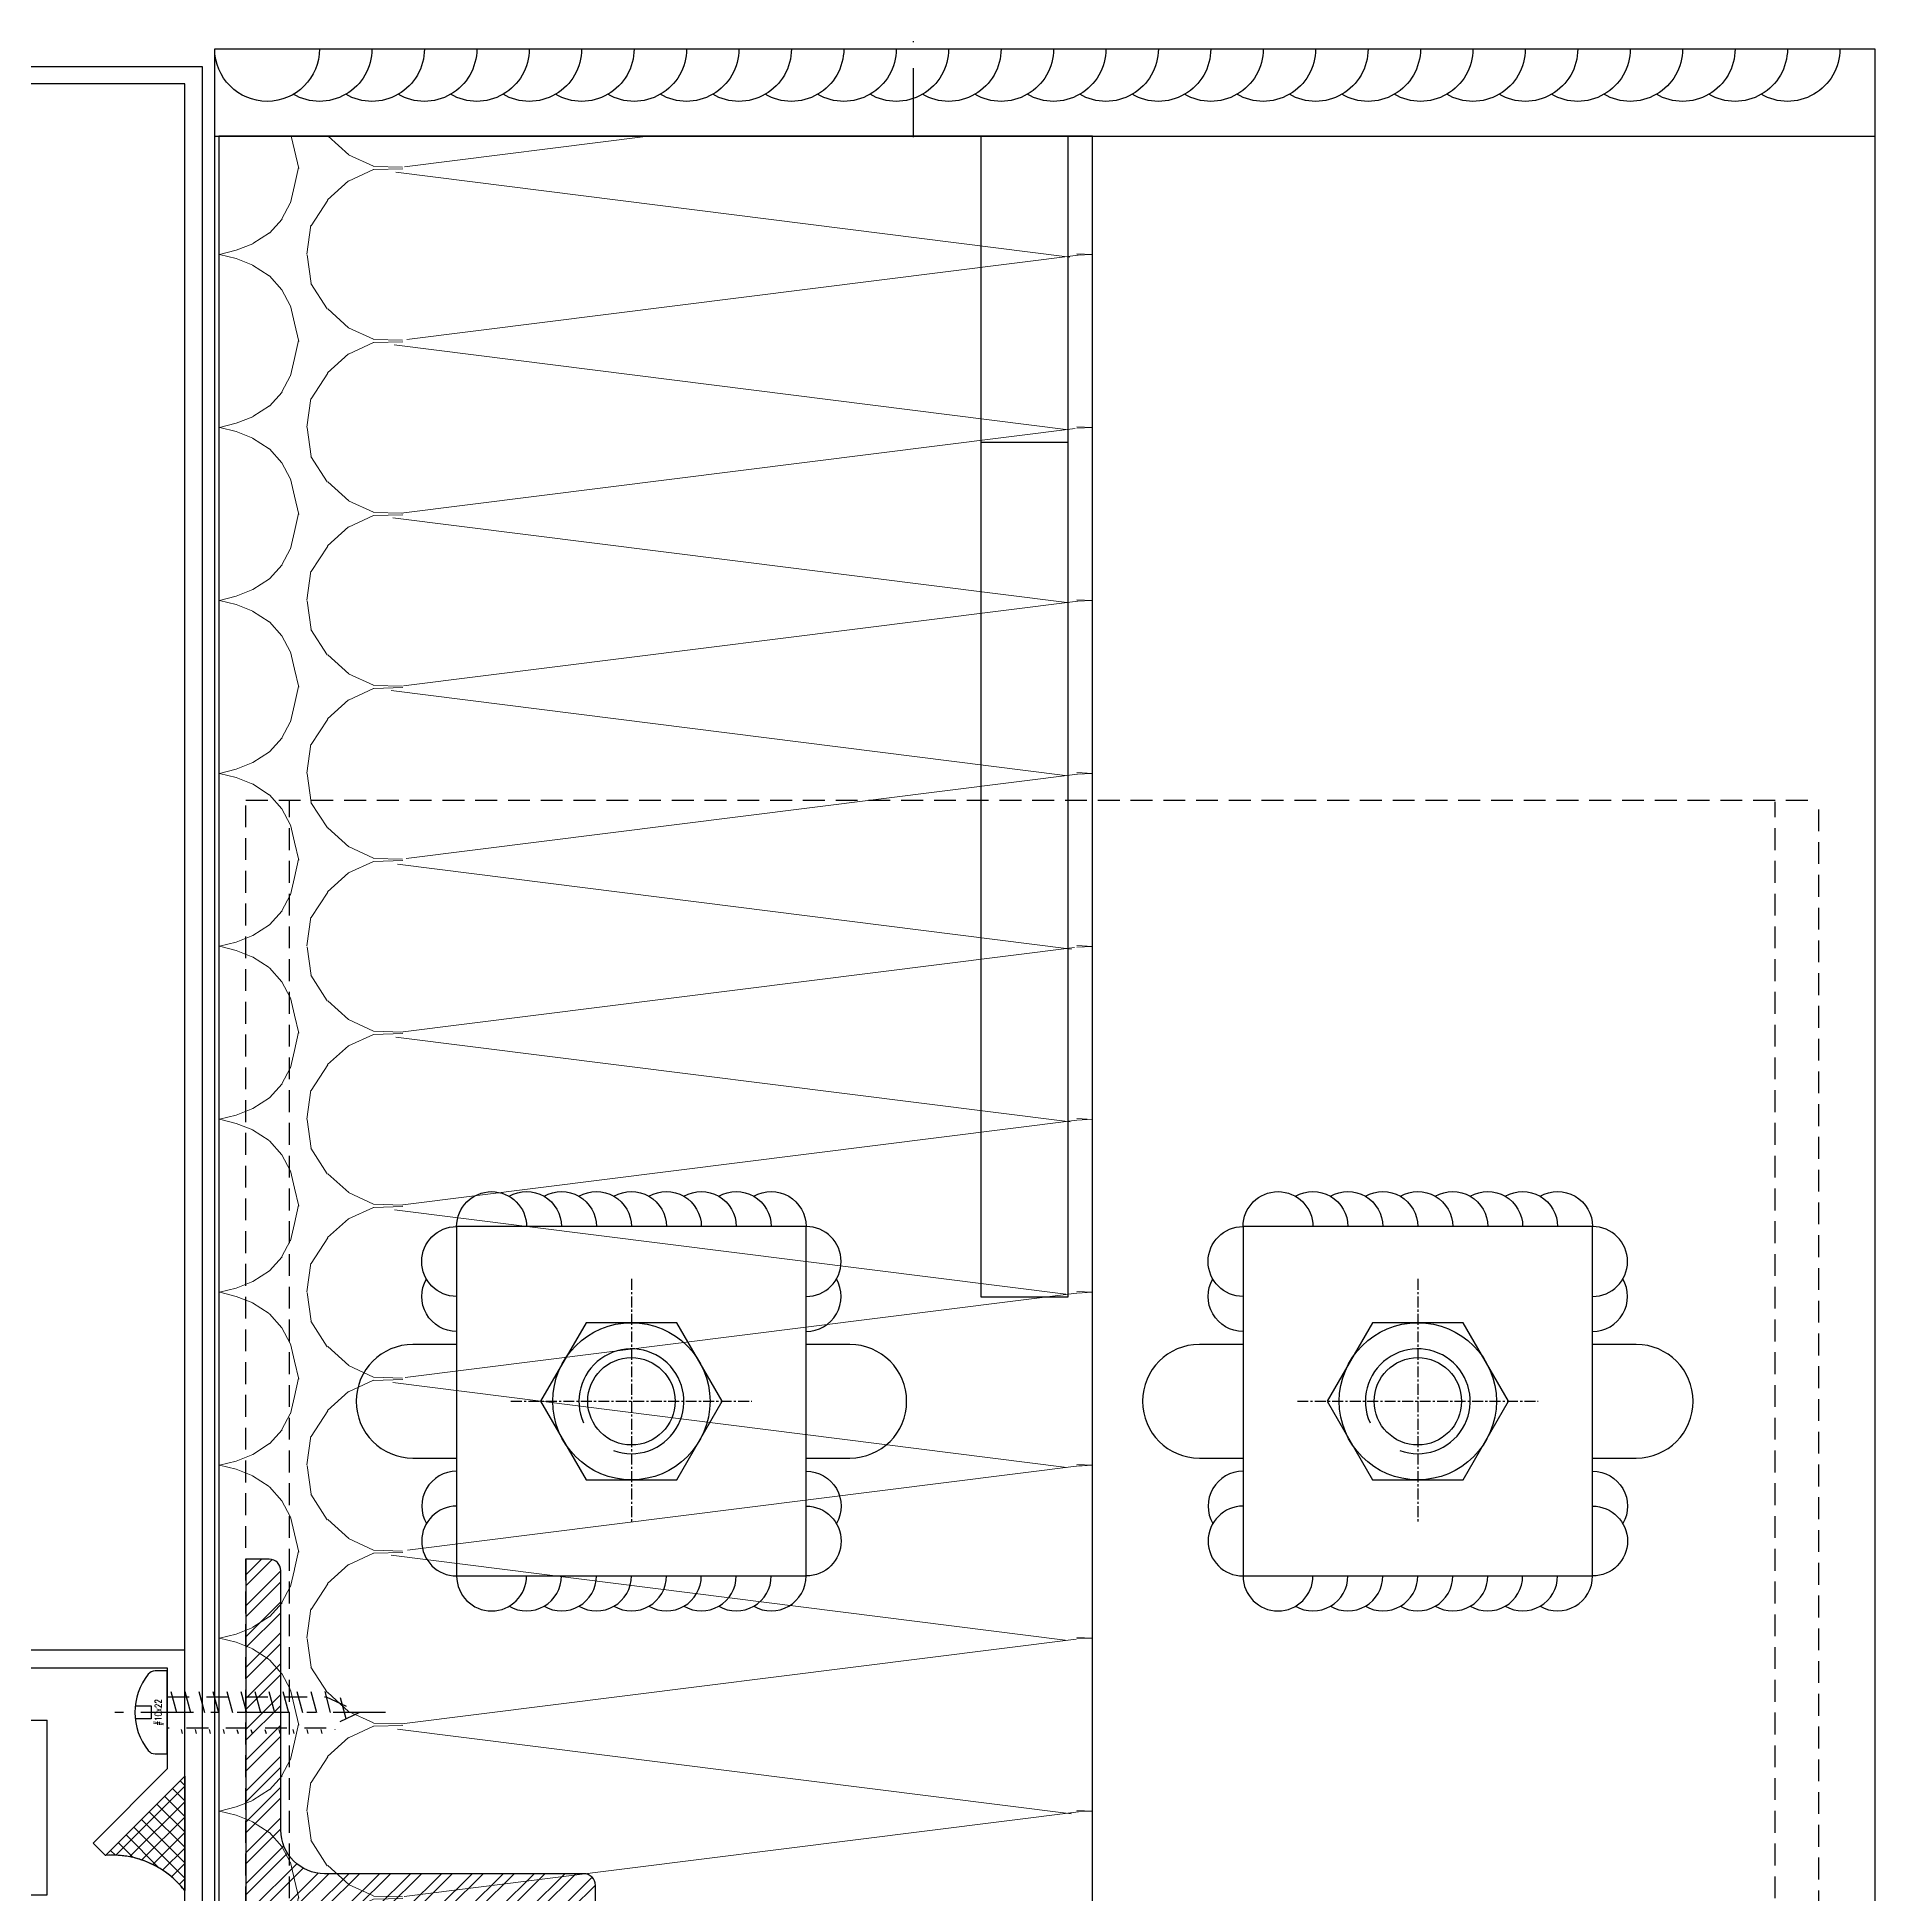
# Model space of a CAD drawing. Header units: millimetres. Extents: x 0 to 119933, y -45162 to 41221.
# Drawn here: x 36669.8 to 36880.1, y 6297.5 to 6510.1 of the extents above; entities that cross this region are included whole.
import ezdxf
from ezdxf.enums import TextEntityAlignment as Align

# ---------------------------------------------------------------- set-up
doc = ezdxf.new("R2010")
doc.units = ezdxf.units.MM
for name, pattern in [('ACAD_ISO04W100', [30, 24, -3, 0, -3]), ('CENTER', [2, 1.25, -0.25, 0.25, -0.25]), ('CENTER-PISA', [11, 6, -2, 1, -2]), ('HIDDEN', [0.375, 0.25, -0.125]), ('HIDDEN-PISA', [4.5, 2.5, -2])]:
    doc.linetypes.add(name, pattern=pattern)
doc.layers.get('DEFPOINTS').update_dxf_attribs({"color": 166})
for name, color, linetype in [('AIX', 9, 'CENTER'), ('AXIS', 1, 'ACAD_ISO04W100'), ('CW', 4, 'Continuous'), ('F-Alum', 4, 'Continuous'), ('F-Bolt', 32, 'Continuous'), ('F-steel', 3, 'Continuous'), ('F_ALUM', 4, 'Continuous'), ('F_CNTR', 1, 'ACAD_ISO04W100'), ('F_FIXS', 1, 'Continuous'), ('F_HTCH', 9, 'Continuous'), ('F_SEAL', 8, 'Continuous'), ('F_STEL', 3, 'Continuous'), ('Hatch', 8, 'Continuous'), ('HIDDEN', 1, 'HIDDEN'), ('INSUL', 8, 'Continuous'), ('SC', 6, 'Continuous'), ('WELDING VW', 8, 'Continuous')]:
    doc.layers.add(name, color=color, linetype=linetype)
doc.styles.add('ROMANS', font='simplex.shx', dxfattribs={"width": 0.8, "bigfont": 'hztxt.shx'})

# ---------------------------------------------------------------- blocks, each defined once
blk = doc.blocks.new('#10x22_Pan')
at = {"color": 8, "linetype": 'HIDDEN-PISA'}
for p, q in [((0.4138438763297358, 2.399999999999967), (1.699999999999136, -2.400000000000044)), ((2.013843876329759, 2.399999999999967), (3.299999999999159, -2.400000000000044)), ((3.613843876329781, 2.399999999999967), (4.899999999999181, -2.400000000000044)), ((5.213843876329804, 2.399999999999967), (6.499999999999204, -2.400000000000044)), ((6.813843876329827, 2.399999999999967), (8.099999999999227, -2.400000000000044)), ((8.41384387632985, 2.399999999999967), (9.69999999999925, -2.400000000000044)), ((10.01384387632987, 2.399999999999967), (11.29999999999927, -2.400000000000044)), ((11.6138438763299, 2.399999999999967), (12.8999999999993, -2.400000000000044)), ((13.21384387632992, 2.399999999999967), (14.49999999999932, -2.400000000000044)), ((14.81384387632994, 2.399999999999967), (16.09999999999934, -2.400000000000044)), ((16.41384387632996, 2.399999999999967), (17.69999999999936, -2.400000000000044)), ((18.01384387632999, 2.399999999999967), (19.19201573850921, -1.996997249701007)), ((19.79835977367821, 1.711377296292415), (20.61269961616347, -1.327780370490256))]:
    blk.add_line(p, q, dxfattribs=at)
at = {"color": 0, "linetype": 'ByBlock'}
blk.add_lwpolyline([(0, 4.749999999999535), (-1.390168594290003, 4.749999999999535, 0.2285372899447186), (-2.172696025254254, 4.372616109496665, 0.3492883748538538), (-2.172696025254254, -4.372616109497596, 0.2285372899447485), (-1.390168594289833, -4.750000000000465), (0, -4.750000000000238)], format="xyb", close=True, dxfattribs=at)
at = {"color": 8, "linetype": 'HIDDEN-PISA'}
for points in [[(-3.659838021111909, 0.7499999999995348), (-1.849999999999966, 0.7499999999995348), (-1.850000000000023, -0.7500000000004652), (-3.659838021111909, -0.7500000000004652)], [(-6.252776074688882e-13, 1.789999999999953), (18.19999999999936, 1.789999999999953), (21.99999999999937, -6.723788192886104e-14), (18.19999999999925, -1.790000000000088), (-6.252776074688882e-13, -1.790000000000088)]]:
    blk.add_lwpolyline(points, dxfattribs=at)
at = {"layer": 'AXIS', "color": 8, "linetype": 'CENTER-PISA'}
blk.add_line((24.989094196, -6.723788192886104e-14), (-6.700000000000216, 1.802724636235098e-14), dxfattribs=at)
at = {"layer": 'DEFPOINTS', "color": 8, "linetype": 'ByBlock', "style": 'ROMANS', "width": 0.8}
blk.add_text('#10x22', height=0.75, rotation=90, dxfattribs=at).set_placement((-1, -1.240813007896691e-13), align=Align.MIDDLE)
blk = doc.blocks.new('EA040x040x04')
at = {"color": 0}
blk.add_lwpolyline([(0, 40), (0, 0), (40, 0), (40, 2.666666666666668, 0.414213562373095), (38.66666666666666, 4), (9, 4, -0.414213562373095), (4, 8.999999999999986), (4, 38.66666666666666, 0.414213562373095), (2.666666666666668, 40)], format="xyb", close=True, dxfattribs=at)
blk = doc.blocks.new('*U372')
at = {"layer": 'AIX'}
for p, q in [((-1.4210854715202e-14, -13.78460969082656), (-1.4210854715202e-14, 13.7846096908265)), ((-14.00000000000001, 0), (13.99999999999999, 0))]:
    blk.add_line(p, q, dxfattribs=at)
at = {"layer": 'SC'}
blk.add_lwpolyline([(8.999999999999986, 5.196152422706604), (-1.4210854715202e-14, 10.39230484541324), (-9.000000000000014, 5.196152422706604), (-9.000000000000014, -5.19615242270666), (-1.4210854715202e-14, -10.39230484541329), (8.999999999999986, -5.19615242270666)], close=True, dxfattribs=at)
for centre, radius in [((-1.4210854715202e-14, 0), 8.999999999999975), ((-1.4210854715202e-14, -2.842170943040401e-14), 5)]:
    blk.add_circle(centre, radius, dxfattribs=at)
blk.add_arc((-1.4210854715202e-14, -2.842170943040401e-14), 6, 339.9386751139761, 294.2424867200839, dxfattribs=at)
blk = doc.blocks.new('*U373')
at = {"layer": 'WELDING VW'}
for centre, end in [((4, -4.996003610813204e-16), 180), ((8, -4.996003610813204e-16), 120)]:
    blk.add_arc(centre, 4, 0, end, dxfattribs=at)
blk = doc.blocks.new('*U374')
at = {"layer": 'WELDING VW'}
for centre, start in [((4, 4.996003610813204e-16), 180), ((8, 4.996003610813204e-16), 240), ((12, 4.996003610813204e-16), 240), ((16, 4.996003610813204e-16), 240), ((20, 4.996003610813204e-16), 240), ((24, 4.996003610813204e-16), 240), ((28, 4.996003610813204e-16), 240), ((32, 4.996003610813204e-16), 240), ((36, 4.996003610813204e-16), 240)]:
    blk.add_arc(centre, 4, start, 0, dxfattribs=at)
blk = doc.blocks.new('*U317')
at = {"layer": 'WELDING VW'}
for centre, end in [((4, -4.996003610813204e-16), 180), ((8, -4.996003610813204e-16), 120), ((12, -4.996003610813204e-16), 120), ((16, -4.996003610813204e-16), 120), ((20, -4.996003610813204e-16), 120), ((24, -4.996003610813204e-16), 120), ((28, -4.996003610813204e-16), 120), ((32, -4.996003610813204e-16), 120), ((36, -4.996003610813204e-16), 120), ((40, -4.996003610813204e-16), 120), ((44, -4.996003610813204e-16), 120), ((48, -4.996003610813204e-16), 120), ((52, -4.996003610813204e-16), 120), ((56, -4.996003610813204e-16), 120), ((60, -4.996003610813204e-16), 120), ((64, -4.996003610813204e-16), 120), ((68, -4.996003610813204e-16), 120), ((72, -4.996003610813204e-16), 120), ((76, -4.996003610813204e-16), 120), ((80, -4.996003610813204e-16), 120), ((84, -4.996003610813204e-16), 120), ((88, -4.996003610813204e-16), 120), ((92, -4.996003610813204e-16), 120), ((96, -4.996003610813204e-16), 120), ((100, -4.996003610813204e-16), 120), ((104, -4.996003610813204e-16), 120), ((108, -4.996003610813204e-16), 120), ((112, -4.996003610813204e-16), 120), ((116, -4.996003610813204e-16), 120), ((120, -4.996003610813204e-16), 120)]:
    blk.add_arc(centre, 4, 0, end, dxfattribs=at)
blk = doc.blocks.new('*U319')
at = {"layer": 'INSUL', "lineweight": 0}
h = blk.add_hatch(dxfattribs=at)
h.set_pattern_fill('岩棉', color=256, scale=99.99999999999997, style=0, pattern_type=2)
h.set_pattern_definition([(171.78891, (53.30000799999998, 199.0476189999999), (-673.201724156126, 100.0000024861342), [3.334188999999999, -696.8453999999997]), (146.908661, (56.22287299999998, 197.1428569999999), (-158.400404383208, 100.0000013838884), [3.488732999999999, -729.1451199999998]), (132.32733, (58.39144999999998, 194.761905), (-178.2004572863524, 199.9999991336095), [3.220505999999999, -673.0857999999997]), (114.796992, (59.71145299999998, 191.9047619999999), (-39.60010136608866, 99.99999941106624), [3.147327999999999, -327.32212]), (91.62022409999996, (59.80573899999999, 188.571429), (-19.80005000361191, 599.9999997105076), [3.334667, -696.9452999999999]), (82.82482490000001, (50.09428599999998, 111.428571), (138.6003494418545, 1099.99999703413), [77.75173799999997, -16250.113]), (97.17517500000001, (69.70576499999997, 111.428571), (-138.600352482837, 1099.999996651516), [77.75173799999997, -16250.113]), (88.37977579999999, (59.99431099999998, 188.571429), (19.80004305400807, 599.9999999021458), [3.334667, -696.9452999999999]), (65.203007, (60.08859699999998, 191.9047619999999), (39.60010129581893, 99.99999955872293), [3.147327999999999, -327.32212]), (47.67266910000001, (61.40860099999998, 194.761905), (178.2004567313951, 199.9999997012696), [3.220505999999999, -673.0857999999998]), (33.09133830000001, (63.57717799999998, 197.1428569999999), (158.4004028750618, 100.0000036376688), [3.488732999999999, -729.1451199999998]), (8.211089519999998, (66.50004199999998, 199.0476189999999), (673.2017245654225, 99.99999981557863), [3.334188999999999, -696.8453999999997]), (87.16616460000002, (49.99999999999999, 109.52381), (19.80004178584671, 300.0000003017781), [1.907093999999999, -398.5826499999998]), (103.901385, (50.47142999999998, 107.619048), (-79.2002026466053, 299.999999628344), [1.962234, -410.1069899999999]), (111.603615, (51.22571699999999, 105.714286), (-19.80005052895802, 99.99999996627344), [2.048674999999999, -105.5067399999999]), (122.761347, (52.45143499999999, 103.809524), (-59.40015357165493, 99.99999895630114), [2.265060999999999, -473.3977299999999]), (138.290552, (54.05429599999999, 102.380952), (-118.8003028617563, 100.0000020556397), [2.147087, -448.74108]), (152.003514, (55.84572899999998, 101.428571), (-178.2004575064848, 99.99999862560195), [2.028856999999999, -424.03119]), (166.477202, (57.82573399999998, 100.952381), (-396.0010138359245, 100.0000032088846), [2.036461999999999, -425.6205499999999]), (167.070755, (59.90002499999999, 100.47619), (-415.8010658158153, 99.99999981188664), [2.128248, -444.8038799999999]), (12.9292444, (59.90002499999999, 100.47619), (415.8010659680222, 99.99999935621646), [2.128248, -444.8038799999999]), (13.5227975, (61.97431599999998, 100.952381), (396.0010147085891, 99.99999975312379), [2.036461999999999, -425.6205499999998]), (27.9964853, (63.95432099999999, 101.428571), (198.0005052749504, 100.0000036439554), [2.028856999999999, -424.03119]), (41.709447, (65.74575499999997, 102.380952), (118.8003019456718, 100.0000029682972), [2.147086999999999, -448.7410799999997]), (57.23865219999999, (67.34861599999998, 103.809524), (198.0005044485323, 300.0000016678518), [2.265060999999999, -473.3977299999999]), (68.396384, (68.57433299999998, 105.714286), (19.80005041478078, 100.0000003570638), [2.048674999999999, -105.50674]), (76.098615, (69.32862099999998, 107.619048), (19.80005075413857, 99.99999951570955), [1.962233999999999, -410.1069899999998]), (92.83383529999998, (69.80005099999998, 109.52381), (-19.80005025124201, 299.9999998913793), [1.907094, -398.5826499999999])])
h.paths.add_polyline_path([(0, 0), (254.4155144646056, 0), (254.4155144646056, 99.99999999999997), (0, 99.99999999999997)])
at = {"layer": 'INSUL'}
blk.add_lwpolyline([(0, 0), (254.4155144646056, 0), (254.4155144646056, 99.99999999999997), (0, 99.99999999999997)], close=True, dxfattribs=at)
blk = doc.blocks.new('A$Ceb6f83ef')
at = {"layer": 'F_CNTR'}
blk.add_lwpolyline([(-125, 9.185113882081168), (-125, -28.79330927594583)], dxfattribs=at)

msp = doc.modelspace()

# ---------------------------------------------------------------- hatches: boundary and pattern name
at = {"layer": 'F_HTCH'}
h = msp.add_hatch(dxfattribs=at)
h.set_pattern_fill('STEEL', color=256, scale=20)
h.set_pattern_definition([(45, (-235960.3406919939, 75907.85260657806), (-1.767766952966369, 1.767766952966369), []), (45, (-235960.3406919939, 75909.10260657806), (-1.767766952966369, 1.767766952966369), [])])
edge = h.paths.add_edge_path()
edge.add_line((36693.71533942781, 6335.884118251095), (36693.71533942781, 6295.884118251095))
edge.add_line((36693.71533942781, 6295.884118251095), (36733.71533942781, 6295.884118251095))
edge.add_line((36733.71533942781, 6295.884118251095), (36733.71533942781, 6298.550784917762))
edge.add_arc((36732.38200609448, 6298.550784917761), 1.333333333335759, 3.90826559257526e-11, 90)
edge.add_line((36732.38200609448, 6299.884118251095), (36702.71533942781, 6299.884118251095))
edge.add_arc((36702.71533942781, 6304.884118251095), 5, 180, 270, ccw=False)
edge.add_line((36697.71533942781, 6304.884118251095), (36697.71533942781, 6334.550784917762))
edge.add_arc((36696.38200609448, 6334.550784917761), 1.333333333335759, 3.90826559257526e-11, 90)
edge.add_line((36696.38200609448, 6335.884118251095), (36693.71533942781, 6335.884118251095))
at = {"layer": 'F_SEAL'}
h = msp.add_hatch(dxfattribs=at)
h.set_pattern_fill('ANSI37', color=8, scale=10)
h.set_pattern_definition([(45, (-235437.1015538013, 86118.42527478031), (-0.8838834764831844, 0.8838834764831844), []), (135, (-235437.1015538013, 86118.42527478031), (-0.8838834764831844, -0.8838834764831843), [])])
edge = h.paths.add_edge_path()
edge.add_line((36686.71496051265, 6311.047787856136), (36686.71496051265, 6297.943682734243))
edge.add_arc((36678.44486710437, 6291.56046692374), 10.44700383196316, 37.66251299143794, 94.3971970077628)
edge.add_line((36677.64389270073, 6301.976720044215), (36686.71496051265, 6311.047787856136))

# ---------------------------------------------------------------- linework, layer by layer
at = {"layer": 'CW'}
for points in [[(36453.71265440568, 6417.465749558934), (36383.71265453397, 6417.465749443742), (36383.71265459963, 6377.4657494438), (36333.71265472815, 6377.465749361902), (36303.71265473979, 6417.465749312745), (35933.71265569021, 6417.465748706774), (36009.50212937611, 6297.465748830931), (36670.96404430061, 6297.465749550203), (36670.96404428798, 6317.465748868242)], [(36453.71265440568, 6417.46574952564), (36453.71265443857, 6397.465749558411), (36403.7126545668, 6397.465749476512), (36403.71265463246, 6371.465748868242), (36313.21265509463, 6371.465748868242), (36293.71265475708, 6397.46574929636), (35969.99918730918, 6397.465748766204), (36020.52550308761, 6317.465748868242), (36670.96404428798, 6317.465748868242)]]:
    msp.add_lwpolyline(points, dxfattribs=at)
at = {"layer": 'F-Alum', "color": 8, "linetype": 'HIDDEN', "ltscale": 10}
for p, q in [((36693.71533942607, 6273.433907448256, 1.324714672845673e-05), (36693.7153394238, 6422.759716841188, 1.37751750735049e-05)), ((36693.7153394238, 6422.759716841188, 1.37751750735049e-05), (36873.7153394238, 6422.759716842236, 1.377517521072846e-05)), ((36698.71533949632, 1725.821335738743, 1.650325276436604e-08), (36698.7153394238, 6422.759716841188, 1.377517508194259e-05)), ((36868.71533949632, 1725.821335739674, 1.65032509880092e-08), (36868.7153394238, 6422.598501451925, 1.377517521072846e-05)), ((36873.71533942607, 6272.96946682586, 1.324550456116569e-05), (36873.7153394238, 6422.759716841188, 1.377517521072846e-05))]:
    msp.add_line(p, q, dxfattribs=at)
at = {"layer": 'F-steel', "ltscale": 10}
msp.add_line((36690.1408840114, 6498.774386846519, -3.182903439480356e-06), (36880.1408840114, 6498.774386846519, -3.182903439480356e-06), dxfattribs=at)
at = {"layer": 'F-steel', "ltscale": 10, "elevation": -3.182903439480356e-06}
msp.add_lwpolyline([(36690.1408840114, 6508.774386846519), (36880.1408840114, 6508.774386846519), (36880.1408840114, 6272.969466825889), (36690.1408840114, 6272.969466825889), (36690.1408840114, 6508.774386846519)], dxfattribs=at)
at = {"layer": 'F-steel', "ltscale": 10}
for points, elevation in [([(36717.83555617405, 6373.962426939805), (36717.83555617405, 6333.962426939805), (36757.83555617405, 6333.962426939805), (36757.83555617405, 6373.962426939805)], 2.212509753077736), ([(36807.8355561741, 6373.962426939805), (36807.8355561741, 6333.962426939805), (36847.8355561741, 6333.962426939805), (36847.8355561741, 6373.962426939805)], 2.212509753085012)]:
    msp.add_lwpolyline(points, close=True, dxfattribs=dict(at, elevation=elevation))
for points, elevation in [([(36717.83555617405, 6360.462426939805), (36712.83555617405, 6360.462426939805, 0.9999999999999999), (36712.83555617405, 6347.462426939805), (36717.83555617405, 6347.462426939805)], -3.182906054277623e-06), ([(36757.83555617405, 6347.462426939805), (36762.83555617405, 6347.462426939805, 0.9999999999999999), (36762.83555617405, 6360.462426939805), (36757.83555617405, 6360.462426939805)], -3.182906054277623e-06), ([(36807.8355561741, 6360.462426939805), (36802.8355561741, 6360.462426939805, 0.9999999999999999), (36802.8355561741, 6347.462426939805), (36807.8355561741, 6347.462426939805)], -3.182898778320009e-06), ([(36847.8355561741, 6347.462426939805), (36852.8355561741, 6347.462426939805, 0.9999999999999999), (36852.8355561741, 6360.462426939805), (36847.8355561741, 6360.462426939805)], -3.182898778320009e-06)]:
    msp.add_lwpolyline(points, format="xyb", dxfattribs=dict(at, elevation=elevation))
at = {"layer": 'F_ALUM', "elevation": -4.155163152909351}
msp.add_lwpolyline([(36686.7167775773, 1799.471623866528), (36686.71493373223, 6504.774386846519), (36606.82666663191, 6504.774386846519, 0.1989123673796377), (36605.58922976459, 6504.261823713605), (36595.47709144693, 6494.149685395707), (36594.06287788454, 6495.563898958091), (36604.17501620221, 6505.676037275989, -0.1989123673796975), (36606.82666663191, 6506.774386846519), (36688.71493373223, 6506.774386846519), (36688.71677742805, 1797.471623866528)], format="xyb", dxfattribs=at)
at = {"layer": 'F_ALUM', "elevation": -2.077581931670611}
msp.add_lwpolyline([(36203.9971886329, 6323.465748868242), (36684.71496051265, 6323.465749120893), (36684.71496051265, 6311.876214980875), (36676.2296791384, 6303.390933606657), (36677.64389270078, 6301.976720044273), (36686.71496051265, 6311.047787856136), (36686.71496051265, 6325.465749120893), (36201.9971886329, 6325.465748868242)], dxfattribs=at)
at = {"layer": 'F_SEAL', "color": 8, "elevation": -4.430058028986591}
msp.add_lwpolyline([(36686.71496051265, 6311.047787856136), (36686.71496051265, 6297.943682734243, 0.2527356802379962), (36677.64389270073, 6301.976720044215)], format="xyb", close=True, dxfattribs=at)
at = {"layer": 'F_STEL'}
msp.add_line((36777.83555617405, 6463.774386846519, -0.5816821112467783), (36787.83555617405, 6463.774386846519, -0.5816821112467783), dxfattribs=at)
at = {"layer": 'F_STEL', "elevation": -0.1895811933227085}
msp.add_lwpolyline([(36777.83555617405, 6498.774386846519), (36777.83555617405, 6365.930089396832), (36787.83555617405, 6365.930089396832), (36787.83555617405, 6498.774386846519)], close=True, dxfattribs=at)
at = {"layer": 'HIDDEN'}
msp.add_arc((36678.44486710435, 6291.560466923751, -6.23274190168846), 10.44700383195824, 37.66251298884584, 94.39719700568085, dxfattribs=at)

# ---------------------------------------------------------------- block references
at = {"layer": 'F-Bolt', "rotation": 270}
for p in [(36737.83555617405, 6353.962426939805, -3.182906054277623e-06), (36827.8355561741, 6353.962426939805, -3.182898778320009e-06)]:
    msp.add_blockref('*U372', p, dxfattribs=at)
at = {"layer": 'F_FIXS'}
msp.add_blockref('#10x22_Pan', (36684.71496051265, 6318.348859726306, -4.155161916679535), dxfattribs=at)
at = {"layer": 'F_STEL'}
msp.add_blockref('EA040x040x04', (36693.71533942781, 6295.884118251095, 1.407233258166052e-05), dxfattribs=at)
at = {"layer": 'Hatch', "xscale": -1.500000000000007, "yscale": 1.500000000000007, "zscale": 1.500000000000007, "rotation": 180}
msp.add_blockref('*U317', (36690.1408840114, 6508.774386846519, -3.182903439480356e-06), dxfattribs=at)
at = {"layer": 'Hatch', "xscale": -1}
for name, p, rotation in [('*U374', (36717.83555617405, 6373.962426939805, -3.182906054277623e-06), 180), ('*U374', (36807.8355561741, 6373.962426939805, -3.182898778320009e-06), 180), ('*U373', (36717.83555617405, 6373.962426939805, -3.182906054277623e-06), 90), ('*U373', (36807.8355561741, 6373.962426939805, -3.182898778320009e-06), 90), ('*U373', (36757.83555617405, 6333.962426939805, -3.182906054277623e-06), 270), ('*U373', (36847.8355561741, 6333.962426939805, -3.182898778320009e-06), 270)]:
    msp.add_blockref(name, p, dxfattribs=dict(at, rotation=rotation))
at = {"layer": 'Hatch'}
for p, rotation in [((36757.83555617405, 6373.962426939805, -3.182906054277623e-06), 270), ((36847.8355561741, 6373.962426939805, -3.182898778320009e-06), 270), ((36717.83555617405, 6333.962426939805, -3.182906054277623e-06), 90), ((36807.8355561741, 6333.962426939805, -3.182898778320009e-06), 90)]:
    msp.add_blockref('*U373', p, dxfattribs=dict(at, rotation=rotation))
for p in [(36717.83555617405, 6333.962426939805, -3.182906054277623e-06), (36807.8355561741, 6333.962426939805, -3.182898778320009e-06)]:
    msp.add_blockref('*U374', p, dxfattribs=at)
at = {"layer": 'INSUL', "ltscale": 18000, "extrusion": (-6.097445596511968e-10, 8.387207337774509e-10, -1), "xscale": -1, "rotation": 270}
msp.add_blockref('*U319', (-36790.60397180013, 6244.358872381912, -1.803311727120937e-05), dxfattribs=at)

# ---------------------------------------------------------------- next in the draw order: block references
msp.add_blockref('A$Ceb6f83ef', (36895.07205390459, 6527.470395309843))

doc.saveas('drawing.dxf')
